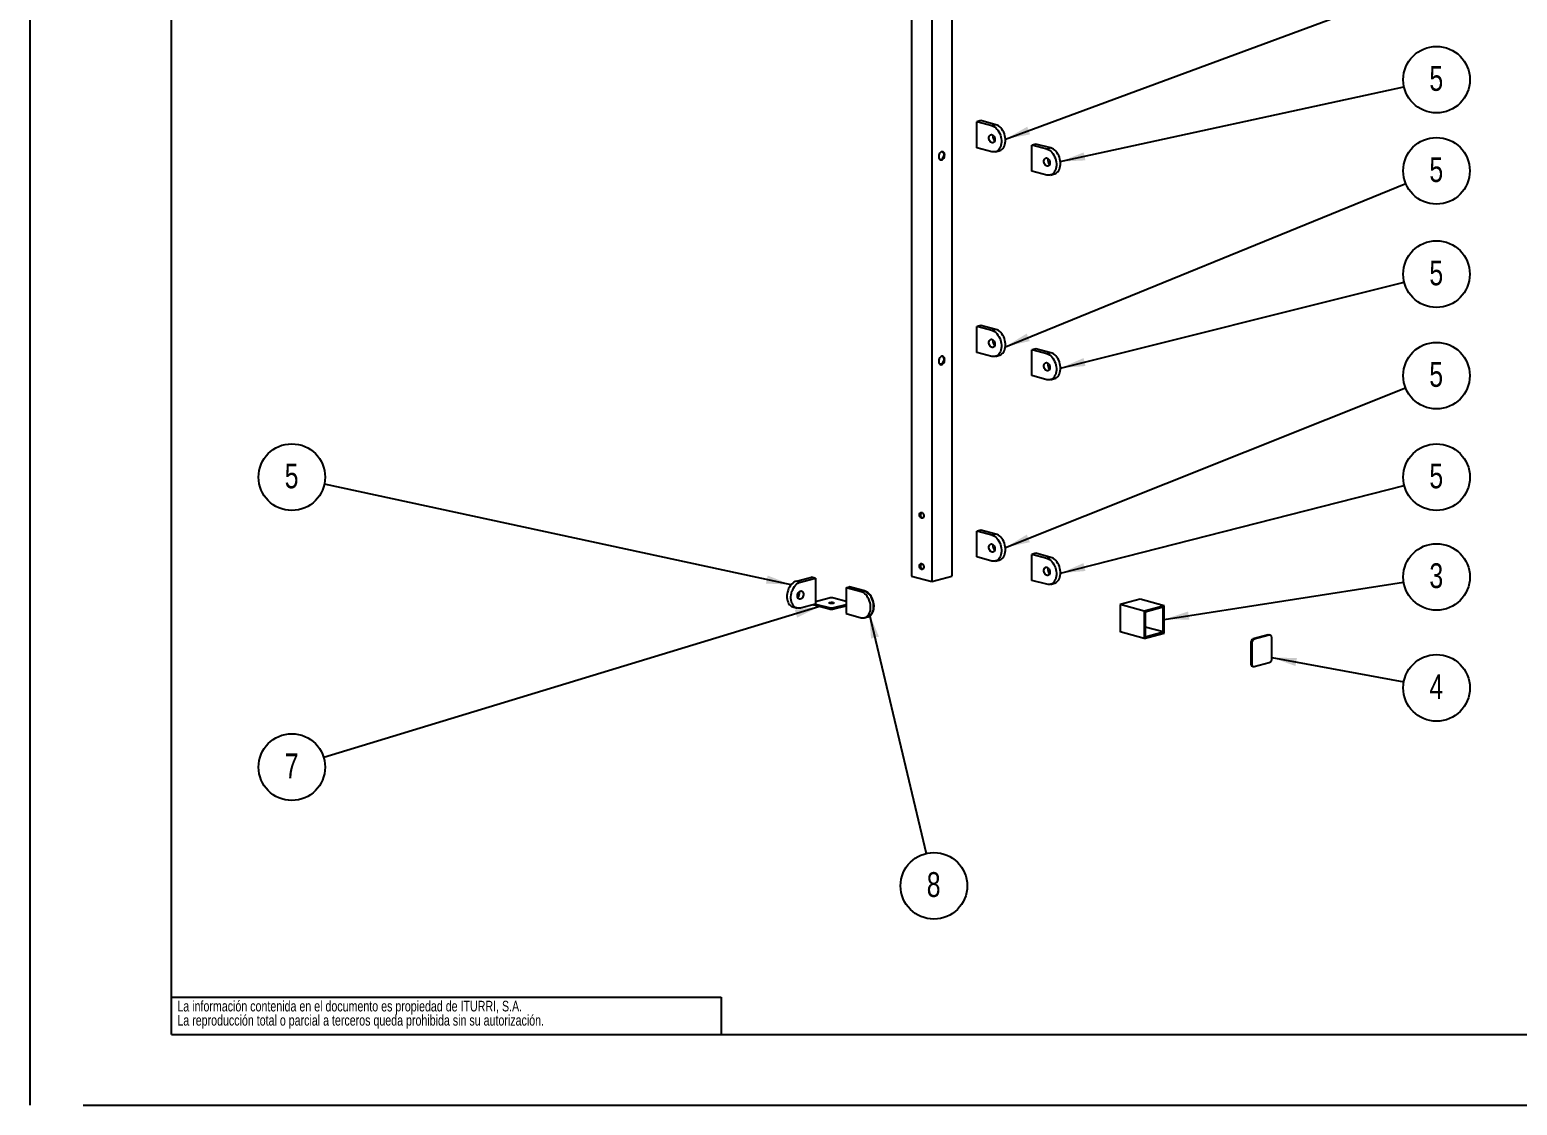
# Model space of a CAD drawing. Extents: x 0 to 4200, y 0 to 2970.
# Drawn here: x 0 to 2100, y 0 to 1519 of the extents above; entities that cross this region are included whole.
import ezdxf

# ---------------------------------------------------------------- set-up
doc = ezdxf.new("R2010")
doc.units = 0
doc.header["$LTSCALE"] = 10
doc.layers.get('0').update_dxf_attribs({"linetype": 'CONTINUOUS'})
doc.layers.add('FORMATO', color=7, linetype='CONTINUOUS')
doc.layers.add('SLD-0', color=179, linetype='CONTINUOUS')
doc.styles.add('SLDTEXTSTYLE0', font='TXT', dxfattribs={"width": 0.75})
doc.dimstyles.new('SLDDIMSTYLE0', dxfattribs={"dimtxt": 0.18, "dimasz": 35, "dimexe": 0, "dimexo": 0.0625, "dimgap": 0, "dimtad": 0, "dimtih": 1, "dimtoh": 1, "dimdec": 0, "dimrnd": 1e-09, "dimzin": 0, "dimtxsty": 'STANDARD', "dimsah": 1, "dimcen": 0.09, "dimazin": 3, "dimtfac": 35, "dimtdec": 0, "dimtofl": 0, "dimtmove": 0, "dimatfit": 3, "dimtolj": 1, "dimtzin": 0})

# ---------------------------------------------------------------- blocks, each defined once
blk = doc.blocks.new('SW_NOTE_0_4')
at = {"layer": 'SLD-0', "color": 0, "char_height": 15, "attachment_point": 1, "style": 'SLDTEXTSTYLE0'}
for s, insert in [('La información contenida en el documento es propiedad de ITURRI, S.A.', (0, 19.3)), ('La reproducción total o parcial a terceros queda prohibida sin su autorización.', (0, -0.7))]:
    blk.add_mtext(s, dxfattribs=dict(at, insert=insert))
blk = doc.blocks.new('SW_NOTE_0_7')
at = {"layer": 'FORMATO', "color": 0}
blk.add_circle((46.5, 7.2), 47, dxfattribs=at)
at = {"layer": 'FORMATO', "color": 0, "insert": (46.1, 26.5), "char_height": 35, "attachment_point": 2, "style": 'SLDTEXTSTYLE0'}
blk.add_mtext('3', dxfattribs=at)
blk = doc.blocks.new('SW_NOTE_0_8')
at = {"layer": 'FORMATO', "color": 0}
blk.add_circle((46.3, -8.5), 47, dxfattribs=at)
at = {"layer": 'FORMATO', "color": 0, "insert": (45.9, 10.7), "char_height": 35, "attachment_point": 2, "style": 'SLDTEXTSTYLE0'}
blk.add_mtext('4', dxfattribs=at)
blk = doc.blocks.new('SW_NOTE_0_12')
at = {"layer": 'FORMATO', "color": 0}
blk.add_circle((46, 10), 47, dxfattribs=at)
at = {"layer": 'FORMATO', "color": 0, "insert": (45.6, 29.2), "char_height": 35, "attachment_point": 2, "style": 'SLDTEXTSTYLE0'}
blk.add_mtext('5', dxfattribs=at)
blk = doc.blocks.new('SW_NOTE_0_16')
at = {"layer": 'FORMATO', "color": 0}
blk.add_circle((45.6, 11.6), 47, dxfattribs=at)
at = {"layer": 'FORMATO', "color": 0, "insert": (45.2, 30.9), "char_height": 35, "attachment_point": 2, "style": 'SLDTEXTSTYLE0'}
blk.add_mtext('5', dxfattribs=at)
blk = doc.blocks.new('SW_NOTE_0_17')
at = {"layer": 'FORMATO', "color": 0}
blk.add_circle((43.7, 17.4), 47, dxfattribs=at)
at = {"layer": 'FORMATO', "color": 0, "insert": (43.3, 36.6), "char_height": 35, "attachment_point": 2, "style": 'SLDTEXTSTYLE0'}
blk.add_mtext('5', dxfattribs=at)
blk = doc.blocks.new('SW_NOTE_0_19')
at = {"layer": 'FORMATO', "color": 0}
blk.add_circle((45.6, 11.4), 47, dxfattribs=at)
at = {"layer": 'FORMATO', "color": 0, "insert": (45.3, 30.6), "char_height": 35, "attachment_point": 2, "style": 'SLDTEXTSTYLE0'}
blk.add_mtext('5', dxfattribs=at)
blk = doc.blocks.new('SW_NOTE_0_20')
at = {"layer": 'FORMATO', "color": 0}
blk.add_circle((43.5, 17.8), 47, dxfattribs=at)
at = {"layer": 'FORMATO', "color": 0, "insert": (43.2, 37), "char_height": 35, "attachment_point": 2, "style": 'SLDTEXTSTYLE0'}
blk.add_mtext('5', dxfattribs=at)
blk = doc.blocks.new('SW_NOTE_0_29')
at = {"layer": 'FORMATO', "color": 0}
blk.add_circle((-45, -13.7), 47, dxfattribs=at)
at = {"layer": 'FORMATO', "color": 0, "insert": (-45.3, 5.5), "char_height": 35, "attachment_point": 2, "style": 'SLDTEXTSTYLE0'}
blk.add_mtext('7', dxfattribs=at)
blk = doc.blocks.new('SW_NOTE_0_30')
at = {"layer": 'FORMATO', "color": 0}
blk.add_circle((-46, 9.9), 47, dxfattribs=at)
at = {"layer": 'FORMATO', "color": 0, "insert": (-46.3, 29.1), "char_height": 35, "attachment_point": 2, "style": 'SLDTEXTSTYLE0'}
blk.add_mtext('5', dxfattribs=at)
blk = doc.blocks.new('SW_NOTE_0_31')
at = {"layer": 'FORMATO', "color": 0}
blk.add_circle((10.9, -45.8), 47, dxfattribs=at)
at = {"layer": 'FORMATO', "color": 0, "insert": (10.5, -26.5), "char_height": 35, "attachment_point": 2, "style": 'SLDTEXTSTYLE0'}
blk.add_mtext('8', dxfattribs=at)

msp = doc.modelspace()

# ---------------------------------------------------------------- linework, layer by layer
at = {"color": 7, "linetype": 'CONTINUOUS'}
for p, q in [((0, 2970), (0, 0)), ((200, 100), (200, 2870)), ((1245, 2558.6), (1245, 747.3)), ((1273.3, 2551), (1273.3, 739.7)), ((1301.6, 2558.6), (1301.6, 747.3)), ((1342.8, 1390.5), (1337.1, 1388.9)), ((1337.1, 1352.3), (1337.1, 1388.9)), ((1358.4, 1383.3), (1337.1, 1388.9)), ((1364, 1384.8), (1342.8, 1390.5)), ((1364, 1384.8), (1358.4, 1383.3)), ((1358.4, 1346.6), (1337.1, 1352.3)), ((1363.3, 1346.6), (1368.9, 1348.1)), ((1420.4, 1357.5), (1414.8, 1356)), ((1414.8, 1319.4), (1414.8, 1356)), ((1436, 1350.3), (1414.8, 1356)), ((1441.6, 1351.9), (1420.4, 1357.5)), ((1441.6, 1351.9), (1436, 1350.3)), ((1436, 1313.7), (1414.8, 1319.4)), ((1440.9, 1313.7), (1446.5, 1315.2)), ((1342.8, 1101.4), (1337.1, 1099.9)), ((1337.1, 1063.3), (1337.1, 1099.9)), ((1358.4, 1094.2), (1337.1, 1099.9)), ((1364, 1095.7), (1342.8, 1101.4)), ((1364, 1095.7), (1358.4, 1094.2)), ((1358.4, 1057.6), (1337.1, 1063.3)), ((1363.3, 1057.6), (1368.9, 1059.1)), ((1420.4, 1068.5), (1414.8, 1067)), ((1414.8, 1030.4), (1414.8, 1067)), ((1436, 1061.3), (1414.8, 1067)), ((1441.6, 1062.8), (1420.4, 1068.5)), ((1441.6, 1062.8), (1436, 1061.3)), ((1436, 1024.7), (1414.8, 1030.4)), ((1440.9, 1024.6), (1446.5, 1026.2)), ((1342.8, 812.4), (1337.1, 810.9)), ((1337.1, 774.3), (1337.1, 810.9)), ((1358.4, 805.2), (1337.1, 810.9)), ((1364, 806.7), (1342.8, 812.4)), ((1364, 806.7), (1358.4, 805.2)), ((1420.4, 779.5), (1414.8, 778)), ((1414.8, 741.3), (1414.8, 778)), ((1436, 772.3), (1414.8, 778)), ((1441.6, 773.8), (1420.4, 779.5)), ((1358.4, 768.6), (1337.1, 774.3)), ((1363.3, 768.5), (1368.9, 770)), ((1441.6, 773.8), (1436, 772.3)), ((1082.4, 740.3), (1103.6, 746)), ((1088.1, 738.8), (1082.4, 740.3)), ((1088.1, 738.8), (1109.3, 744.5)), ((1109.3, 744.5), (1103.6, 746)), ((1109.3, 744.5), (1109.3, 707.9)), ((1245, 747.3), (1273.3, 739.7)), ((1273.3, 739.7), (1301.6, 747.3)), ((1436, 735.7), (1414.8, 741.3)), ((1440.9, 735.6), (1446.5, 737.1)), ((1128.4, 716), (1109.3, 710.9)), ((1152.4, 711.5), (1135.4, 716)), ((1152.4, 730.9), (1156.7, 732)), ((1152.4, 730.9), (1152.4, 694.3)), ((1173.6, 725.2), (1152.4, 730.9)), ((1177.9, 726.3), (1156.7, 732)), ((1178.4, 726.3), (1157.2, 732)), ((1173.6, 725.2), (1177.9, 726.3)), ((1567.7, 714.6), (1539.4, 707)), ((1601.6, 705.5), (1567.7, 714.6)), ((1077.5, 703.7), (1083.2, 702.2)), ((1109.3, 707.9), (1088.1, 702.2)), ((1107.2, 706.5), (1128.4, 700.9)), ((1109.3, 707.9), (1128.4, 702.8)), ((1128.4, 700.9), (1128.4, 702.8)), ((1135.4, 702.8), (1152.4, 707.3)), ((1135.4, 700.9), (1152.4, 705.4)), ((1135.4, 702.8), (1135.4, 700.9)), ((1152.4, 694.3), (1173.6, 688.6)), ((1573.3, 697.9), (1539.4, 707)), ((1539.4, 707), (1539.4, 668.5)), ((1601.6, 705.5), (1573.3, 697.9)), ((1573.3, 697.9), (1573.3, 659.4)), ((1600.2, 703.2), (1574.7, 696.3)), ((1574.7, 696.3), (1574.7, 661.7)), ((1600.2, 668.5), (1600.2, 703.2)), ((1601.6, 666.9), (1601.6, 705.5)), ((1178.5, 688.5), (1182.8, 689.7)), ((1600.2, 668.5), (1574.7, 675.3)), ((1573.3, 659.4), (1539.4, 668.5)), ((1573.3, 659.4), (1601.6, 666.9)), ((1574.7, 661.7), (1600.2, 668.5)), ((1725.2, 652.4), (1723.8, 652.8)), ((1723.8, 652.8), (1723.8, 623.9)), ((1725.2, 652.4), (1725.2, 623.5)), ((1748.5, 664.2), (1727.3, 658.5)), ((1727.3, 658.5), (1728.7, 658.2)), ((1749.9, 663.8), (1728.7, 658.2)), ((1749.9, 663.8), (1748.5, 664.2)), ((1751.2, 663.9), (1749.8, 664.2)), ((1753.5, 631.1), (1753.5, 660)), ((1723.8, 623.9), (1725.2, 623.5)), ((1726, 620), (1727.4, 619.6)), ((1728.7, 619.6), (1749.9, 625.3)), ((200, 100), (4100, 100)), ((75.3, 0), (4200, 0))]:
    msp.add_line(p, q, dxfattribs=at)
at = {"color": 8, "linetype": 'CONTINUOUS'}
msp.add_line((1107.2, 707.3), (1107.2, 706.5), dxfattribs=at)
at = {"color": 7, "linetype": 'CONTINUOUS', "flags": 128}
for points in [[(1362.6, 1363.8), (1362.5, 1362.4), (1362.1, 1361.2), (1361.4, 1360.2), (1360.6, 1359.5), (1359.7, 1359.1), (1358.6, 1359.1), (1357.6, 1359.5), (1356.5, 1360.2), (1355.7, 1361.2), (1354.9, 1362.5), (1354.4, 1363.9), (1354.1, 1365.4), (1354.1, 1366.8), (1354.4, 1368.1), (1354.9, 1369.3), (1355.7, 1370.1), (1356.5, 1370.7), (1357.6, 1370.8), (1358.6, 1370.6), (1359.7, 1370.1), (1360.6, 1369.2), (1361.4, 1368.1), (1362.1, 1366.7), (1362.5, 1365.3), (1362.6, 1363.8)], [(1358.4, 1383.3), (1360.2, 1382.6), (1362, 1381.6), (1363.7, 1380.3), (1365.3, 1378.7), (1366.8, 1376.9), (1368.2, 1374.8), (1369.3, 1372.6), (1370.3, 1370.2), (1371, 1367.7), (1371.5, 1365.1), (1371.8, 1362.6), (1371.8, 1360.1), (1371.5, 1357.7), (1371, 1355.4), (1370.3, 1353.3), (1369.3, 1351.5), (1368.2, 1349.8), (1366.8, 1348.5), (1365.3, 1347.4), (1363.7, 1346.7), (1362, 1346.4), (1360.2, 1346.3), (1358.4, 1346.6)], [(1368.9, 1348.1), (1369.4, 1348.2), (1371, 1349), (1372.5, 1350), (1373.8, 1351.3), (1375, 1353), (1375.9, 1354.8), (1376.7, 1356.9), (1377.2, 1359.2), (1377.4, 1361.6), (1377.4, 1364.1), (1377.2, 1366.7), (1376.7, 1369.2), (1375.9, 1371.7), (1375, 1374.1), (1373.8, 1376.3), (1372.5, 1378.4), (1371, 1380.2), (1369.4, 1381.8), (1367.6, 1383.1), (1365.8, 1384.1), (1364, 1384.8)], [(1291.7, 1342), (1291.6, 1343.4), (1291.2, 1344.6), (1290.6, 1345.6), (1289.7, 1346.3), (1288.8, 1346.7), (1287.7, 1346.7), (1286.7, 1346.3), (1285.7, 1345.6), (1284.8, 1344.6), (1284, 1343.3), (1283.5, 1341.9), (1283.3, 1340.5), (1283.3, 1339), (1283.5, 1337.7), (1284, 1336.5), (1284.8, 1335.7), (1285.7, 1335.1), (1286.7, 1335), (1287.7, 1335.2), (1288.8, 1335.7), (1289.7, 1336.6), (1290.6, 1337.7), (1291.2, 1339.1), (1291.6, 1340.5), (1291.7, 1342)], [(1288.3, 1346.7), (1288.8, 1346.4), (1289.5, 1345.5), (1290, 1344.4), (1290.3, 1343.1), (1290.3, 1341.6), (1290, 1340.2), (1289.5, 1338.8), (1288.8, 1337.5), (1287.9, 1336.5), (1286.9, 1335.8), (1285.8, 1335.4), (1285.2, 1335.3)], [(1436, 1350.3), (1437.8, 1349.7), (1439.6, 1348.7), (1441.3, 1347.4), (1442.9, 1345.8), (1444.4, 1344), (1445.8, 1341.9), (1446.9, 1339.6), (1447.9, 1337.3), (1448.6, 1334.8), (1449.1, 1332.2), (1449.4, 1329.7), (1449.4, 1327.2), (1449.1, 1324.8), (1448.6, 1322.5), (1447.9, 1320.4), (1446.9, 1318.5), (1445.8, 1316.9), (1444.4, 1315.6), (1442.9, 1314.5), (1441.3, 1313.8), (1439.6, 1313.4), (1437.8, 1313.4), (1436, 1313.7)], [(1446.5, 1315.2), (1447, 1315.3), (1448.6, 1316), (1450.1, 1317.1), (1451.4, 1318.4), (1452.6, 1320), (1453.6, 1321.9), (1454.3, 1324), (1454.8, 1326.3), (1455, 1328.7), (1455, 1331.2), (1454.8, 1333.7), (1454.3, 1336.3), (1453.6, 1338.8), (1452.6, 1341.2), (1451.4, 1343.4), (1450.1, 1345.5), (1448.6, 1347.3), (1447, 1348.9), (1445.2, 1350.2), (1443.5, 1351.2), (1441.6, 1351.9)], [(1440.2, 1330.9), (1440.1, 1329.5), (1439.7, 1328.3), (1439.1, 1327.2), (1438.2, 1326.5), (1437.3, 1326.2), (1436.2, 1326.2), (1435.2, 1326.6), (1434.2, 1327.3), (1433.3, 1328.3), (1432.5, 1329.6), (1432, 1331), (1431.8, 1332.4), (1431.8, 1333.9), (1432, 1335.2), (1432.5, 1336.3), (1433.3, 1337.2), (1434.2, 1337.7), (1435.2, 1337.9), (1436.2, 1337.7), (1437.3, 1337.2), (1438.2, 1336.3), (1439.1, 1335.2), (1439.7, 1333.8), (1440.1, 1332.4), (1440.2, 1330.9)], [(1358.4, 1094.2), (1360.2, 1093.6), (1362, 1092.6), (1363.7, 1091.3), (1365.3, 1089.7), (1366.8, 1087.8), (1368.2, 1085.8), (1369.3, 1083.5), (1370.3, 1081.1), (1371, 1078.7), (1371.5, 1076.1), (1371.8, 1073.6), (1371.8, 1071.1), (1371.5, 1068.7), (1371, 1066.4), (1370.3, 1064.3), (1369.3, 1062.4), (1368.2, 1060.8), (1366.8, 1059.4), (1365.3, 1058.4), (1363.7, 1057.7), (1362, 1057.3), (1360.2, 1057.3), (1358.4, 1057.6)], [(1368.9, 1059.1), (1369.4, 1059.2), (1371, 1059.9), (1372.5, 1061), (1373.8, 1062.3), (1375, 1063.9), (1375.9, 1065.8), (1376.7, 1067.9), (1377.2, 1070.2), (1377.4, 1072.6), (1377.4, 1075.1), (1377.2, 1077.6), (1376.7, 1080.2), (1375.9, 1082.7), (1375, 1085), (1373.8, 1087.3), (1372.5, 1089.4), (1371, 1091.2), (1369.4, 1092.8), (1367.6, 1094.1), (1365.8, 1095.1), (1364, 1095.7)], [(1362.6, 1074.8), (1362.5, 1073.4), (1362.1, 1072.1), (1361.4, 1071.1), (1360.6, 1070.4), (1359.7, 1070.1), (1358.6, 1070.1), (1357.6, 1070.4), (1356.5, 1071.2), (1355.7, 1072.2), (1354.9, 1073.4), (1354.4, 1074.8), (1354.1, 1076.3), (1354.1, 1077.8), (1354.4, 1079.1), (1354.9, 1080.2), (1355.7, 1081.1), (1356.5, 1081.6), (1357.6, 1081.8), (1358.6, 1081.6), (1359.7, 1081.1), (1360.6, 1080.2), (1361.4, 1079), (1362.1, 1077.7), (1362.5, 1076.3), (1362.6, 1074.8)], [(1291.7, 1053), (1291.6, 1054.4), (1291.2, 1055.6), (1290.6, 1056.6), (1289.7, 1057.3), (1288.8, 1057.7), (1287.7, 1057.7), (1286.7, 1057.3), (1285.7, 1056.6), (1284.8, 1055.6), (1284, 1054.3), (1283.5, 1052.9), (1283.3, 1051.4), (1283.3, 1050), (1283.5, 1048.6), (1284, 1047.5), (1284.8, 1046.6), (1285.7, 1046.1), (1286.7, 1045.9), (1287.7, 1046.1), (1288.8, 1046.7), (1289.7, 1047.5), (1290.6, 1048.7), (1291.2, 1050), (1291.6, 1051.5), (1291.7, 1053)], [(1288.3, 1057.7), (1288.8, 1057.4), (1289.5, 1056.5), (1290, 1055.4), (1290.3, 1054.1), (1290.3, 1052.6), (1290, 1051.1), (1289.5, 1049.7), (1288.8, 1048.5), (1287.9, 1047.5), (1286.9, 1046.7), (1285.8, 1046.4), (1285.2, 1046.3)], [(1436, 1061.3), (1437.8, 1060.6), (1439.6, 1059.7), (1441.3, 1058.4), (1442.9, 1056.8), (1444.4, 1054.9), (1445.8, 1052.9), (1446.9, 1050.6), (1447.9, 1048.2), (1448.6, 1045.7), (1449.1, 1043.2), (1449.4, 1040.7), (1449.4, 1038.2), (1449.1, 1035.7), (1448.6, 1033.5), (1447.9, 1031.4), (1446.9, 1029.5), (1445.8, 1027.9), (1444.4, 1026.5), (1442.9, 1025.5), (1441.3, 1024.8), (1439.6, 1024.4), (1437.8, 1024.4), (1436, 1024.7)], [(1446.5, 1026.2), (1447, 1026.3), (1448.6, 1027), (1450.1, 1028), (1451.4, 1029.4), (1452.6, 1031), (1453.6, 1032.9), (1454.3, 1035), (1454.8, 1037.3), (1455, 1039.7), (1455, 1042.2), (1454.8, 1044.7), (1454.3, 1047.3), (1453.6, 1049.7), (1452.6, 1052.1), (1451.4, 1054.4), (1450.1, 1056.4), (1448.6, 1058.3), (1447, 1059.9), (1445.2, 1061.2), (1443.5, 1062.2), (1441.6, 1062.8)], [(1440.2, 1041.9), (1440.1, 1040.5), (1439.7, 1039.2), (1439.1, 1038.2), (1438.2, 1037.5), (1437.3, 1037.1), (1436.2, 1037.2), (1435.2, 1037.5), (1434.2, 1038.3), (1433.3, 1039.3), (1432.5, 1040.5), (1432, 1041.9), (1431.8, 1043.4), (1431.8, 1044.9), (1432, 1046.2), (1432.5, 1047.3), (1433.3, 1048.2), (1434.2, 1048.7), (1435.2, 1048.9), (1436.2, 1048.7), (1437.3, 1048.1), (1438.2, 1047.3), (1439.1, 1046.1), (1439.7, 1044.8), (1440.1, 1043.3), (1440.2, 1041.9)], [(1256.2, 833.9), (1256.3, 835.1), (1256.7, 836.1), (1257.3, 836.8), (1258.1, 837.2), (1259, 837.3), (1259.9, 836.9), (1260.7, 836.3), (1261.4, 835.3), (1261.9, 834.2), (1262.2, 832.9), (1262.2, 831.7), (1261.9, 830.6), (1261.4, 829.7), (1260.7, 829.2), (1259.9, 828.9), (1259, 829.1), (1258.1, 829.6), (1257.3, 830.4), (1256.7, 831.5), (1256.3, 832.7), (1256.2, 833.9)], [(1358.4, 805.2), (1360.2, 804.5), (1362, 803.5), (1363.7, 802.2), (1365.3, 800.7), (1366.8, 798.8), (1368.2, 796.7), (1369.3, 794.5), (1370.3, 792.1), (1371, 789.6), (1371.5, 787.1), (1371.8, 784.5), (1371.8, 782), (1371.5, 779.6), (1371, 777.4), (1370.3, 775.3), (1369.3, 773.4), (1368.2, 771.8), (1366.8, 770.4), (1365.3, 769.4), (1363.7, 768.7), (1362, 768.3), (1360.2, 768.3), (1358.4, 768.6)], [(1368.9, 770), (1369.4, 770.2), (1371, 770.9), (1372.5, 771.9), (1373.8, 773.3), (1375, 774.9), (1375.9, 776.8), (1376.7, 778.9), (1377.2, 781.1), (1377.4, 783.6), (1377.4, 786.1), (1377.2, 788.6), (1376.7, 791.1), (1375.9, 793.6), (1375, 796), (1373.8, 798.3), (1372.5, 800.3), (1371, 802.2), (1369.4, 803.8), (1367.6, 805.1), (1365.8, 806), (1364, 806.7)], [(1362.6, 785.7), (1362.5, 784.3), (1362.1, 783.1), (1361.4, 782.1), (1360.6, 781.4), (1359.7, 781), (1358.6, 781), (1357.6, 781.4), (1356.5, 782.1), (1355.7, 783.2), (1354.9, 784.4), (1354.4, 785.8), (1354.1, 787.3), (1354.1, 788.7), (1354.4, 790.1), (1354.9, 791.2), (1355.7, 792.1), (1356.5, 792.6), (1357.6, 792.8), (1358.6, 792.6), (1359.7, 792), (1360.6, 791.2), (1361.4, 790), (1362.1, 788.7), (1362.5, 787.2), (1362.6, 785.7)], [(1256.2, 761.7), (1256.3, 762.8), (1256.7, 763.8), (1257.3, 764.6), (1258.1, 765), (1259, 765), (1259.9, 764.7), (1260.7, 764), (1261.4, 763.1), (1261.9, 761.9), (1262.2, 760.7), (1262.2, 759.5), (1261.9, 758.4), (1261.4, 757.5), (1260.7, 756.9), (1259.9, 756.7), (1259, 756.8), (1258.1, 757.3), (1257.3, 758.2), (1256.7, 759.2), (1256.3, 760.4), (1256.2, 761.7)], [(1440.2, 752.8), (1440.1, 751.4), (1439.7, 750.2), (1439.1, 749.2), (1438.2, 748.5), (1437.3, 748.1), (1436.2, 748.1), (1435.2, 748.5), (1434.2, 749.2), (1433.3, 750.2), (1432.5, 751.5), (1432, 752.9), (1431.8, 754.4), (1431.8, 755.8), (1432, 757.1), (1432.5, 758.3), (1433.3, 759.1), (1434.2, 759.7), (1435.2, 759.9), (1436.2, 759.7), (1437.3, 759.1), (1438.2, 758.2), (1439.1, 757.1), (1439.7, 755.8), (1440.1, 754.3), (1440.2, 752.8)], [(1436, 772.3), (1437.8, 771.6), (1439.6, 770.6), (1441.3, 769.3), (1442.9, 767.7), (1444.4, 765.9), (1445.8, 763.8), (1446.9, 761.6), (1447.9, 759.2), (1448.6, 756.7), (1449.1, 754.2), (1449.4, 751.6), (1449.4, 749.1), (1449.1, 746.7), (1448.6, 744.4), (1447.9, 742.3), (1446.9, 740.5), (1445.8, 738.8), (1444.4, 737.5), (1442.9, 736.5), (1441.3, 735.7), (1439.6, 735.4), (1437.8, 735.3), (1436, 735.7)], [(1446.5, 737.1), (1447, 737.3), (1448.6, 738), (1450.1, 739), (1451.4, 740.4), (1452.6, 742), (1453.6, 743.9), (1454.3, 746), (1454.8, 748.2), (1455, 750.6), (1455, 753.1), (1454.8, 755.7), (1454.3, 758.2), (1453.6, 760.7), (1452.6, 763.1), (1451.4, 765.3), (1450.1, 767.4), (1448.6, 769.3), (1447, 770.8), (1445.2, 772.1), (1443.5, 773.1), (1441.6, 773.8)], [(1082.4, 740.3), (1080.6, 739.7), (1078.8, 738.7), (1077.1, 737.4), (1075.4, 735.8), (1073.9, 734), (1072.6, 731.9), (1071.4, 729.7), (1070.5, 727.3), (1069.8, 724.8), (1069.3, 722.2), (1069, 719.7), (1069, 717.2), (1069.3, 714.8), (1069.8, 712.5), (1070.5, 710.4), (1071.4, 708.5), (1072.6, 706.9), (1073.9, 705.6), (1075.4, 704.5), (1077.1, 703.8), (1077.5, 703.7)], [(1088.1, 702.2), (1086.2, 701.9), (1084.4, 701.9), (1082.7, 702.3), (1081.1, 703), (1079.6, 704.1), (1078.3, 705.4), (1077.1, 707), (1076.1, 708.9), (1075.4, 711), (1074.9, 713.3), (1074.7, 715.7), (1074.7, 718.2), (1074.9, 720.7), (1075.4, 723.3), (1076.1, 725.8), (1077.1, 728.1), (1078.3, 730.4), (1079.6, 732.5), (1081.1, 734.3), (1082.7, 735.9), (1084.4, 737.2), (1086.2, 738.2), (1088.1, 738.8)], [(1083.8, 719.4), (1084, 720.9), (1084.4, 722.3), (1085, 723.7), (1085.8, 724.8), (1086.8, 725.7), (1087.8, 726.2), (1088.9, 726.4), (1089.9, 726.2), (1090.8, 725.7), (1091.5, 724.8), (1092, 723.7), (1092.3, 722.4), (1092.3, 720.9), (1092, 719.5), (1091.5, 718), (1090.8, 716.8), (1089.9, 715.8), (1088.9, 715.1), (1087.8, 714.7), (1086.8, 714.7), (1085.8, 715), (1085, 715.7), (1084.4, 716.7), (1084, 718), (1083.8, 719.4)], [(1156.7, 732), (1156.9, 732.1), (1157.2, 732)], [(1173.6, 688.6), (1175.5, 688.3), (1177.3, 688.3), (1179, 688.7), (1180.6, 689.4), (1182.1, 690.4), (1183.4, 691.8), (1184.6, 693.4), (1185.6, 695.3), (1186.3, 697.4), (1186.8, 699.7), (1187, 702.1), (1187, 704.6), (1186.8, 707.1), (1186.3, 709.6), (1185.6, 712.1), (1184.6, 714.5), (1183.4, 716.8), (1182.1, 718.8), (1180.6, 720.7), (1179, 722.3), (1177.3, 723.6), (1175.5, 724.5), (1173.6, 725.2)], [(1182.6, 689.7), (1183.7, 690), (1185.3, 690.8), (1186.8, 691.8), (1188.1, 693.1), (1189.3, 694.7), (1190.2, 696.5), (1191, 698.5), (1191.5, 700.6), (1191.8, 702.9), (1191.9, 705.3), (1191.7, 707.7), (1191.3, 710.1), (1190.7, 712.5), (1189.9, 714.8), (1188.9, 717), (1187.7, 719), (1186.3, 720.9), (1184.8, 722.6), (1183.1, 724), (1181.4, 725.1), (1179.5, 726), (1178.4, 726.3)], [(1129.6, 708.8), (1128.9, 709), (1128.6, 709.3), (1128.7, 709.6), (1129.1, 709.9), (1129.8, 710.1), (1130.7, 710.2), (1131.8, 710.3), (1132.9, 710.3), (1133.8, 710.1), (1134.6, 709.9), (1135.1, 709.7), (1135.2, 709.4), (1135, 709.1), (1134.4, 708.8), (1133.6, 708.7), (1132.6, 708.6), (1131.5, 708.5), (1130.5, 708.6), (1129.6, 708.8)], [(1748.5, 664.2), (1749.2, 664.3), (1749.8, 664.2)], [(1753.5, 660), (1753.4, 660.9), (1753.2, 661.7), (1752.9, 662.5), (1752.4, 663.1), (1751.9, 663.6), (1751.3, 663.8), (1750.6, 663.9), (1749.9, 663.8)], [(1725.2, 623.5), (1725.2, 622.6), (1725.4, 621.7), (1725.8, 621), (1726.2, 620.4), (1726.8, 619.9), (1727.4, 619.6), (1728, 619.5), (1728.7, 619.6)]]:
    msp.add_lwpolyline(points, dxfattribs=at)
at = {"color": 8, "linetype": 'CONTINUOUS', "flags": 128}
for points in [[(1178.4, 726.3), (1178.1, 726.4), (1177.9, 726.3)], [(1182.8, 689.7), (1183.2, 689.8), (1184.9, 690.5), (1186.4, 691.6), (1187.7, 692.9), (1188.8, 694.5), (1189.8, 696.4), (1190.5, 698.5), (1191, 700.8), (1191.3, 703.2), (1191.3, 705.7), (1191, 708.2), (1190.5, 710.8), (1189.8, 713.3), (1188.8, 715.7), (1187.7, 717.9), (1186.4, 720), (1184.9, 721.8), (1183.2, 723.4), (1181.5, 724.7), (1179.7, 725.7), (1177.9, 726.3)]]:
    msp.add_lwpolyline(points, dxfattribs=at)
at = {"color": 7, "linetype": 'CONTINUOUS'}
for centre, radius, start, end in [((1367.7, 1367.5), 7.97, 163.319, 226.677), ((1445.3, 1334.5), 7.97, 163.3189, 226.6771), ((1367.7, 1078.4), 7.97, 163.3193, 226.6766), ((1445.3, 1045.5), 7.97, 163.3192, 226.6767), ((1261.1, 834.6), 3.47, 129.8277, 185.147), ((1262.3, 833.8), 4.7, 174.4685, 253.7264), ((1367.7, 789.4), 7.97, 163.3193, 226.6766), ((1261.1, 762.4), 3.47, 129.8278, 185.1469), ((1262.3, 761.6), 4.7, 174.4685, 253.7265), ((1445.3, 756.5), 7.97, 163.3192, 226.6767), ((1078.7, 723), 7.97, 313.3234, 16.6807), ((1131.9, 700.8), 15.7, 76.9836, 103.0164), ((1107.8, 709.8), 3.32, 236.4691, 258.1856), ((1131.9, 718.1), 15.7, 256.9836, 283.0164), ((1131.9, 716.2), 15.7, 256.9836, 283.0164), ((1729.7, 653.1), 5.91, 113.5917, 183.3637), ((1731.1, 652.7), 5.91, 113.5917, 183.3637), ((1747.6, 630.7), 5.91, 293.5919, 3.3635), ((1727.5, 623.4), 3.75, 173.2707, 246.7306)]:
    msp.add_arc(centre, radius, start, end, dxfattribs=at)
at = {"layer": 'SLD-0'}
for p, q in [((200, 152.5), (976.3, 152.5)), ((976.3, 152.5), (976.3, 100))]:
    msp.add_line(p, q, dxfattribs=at)

# ---------------------------------------------------------------- block references
at = {"layer": 'FORMATO', "color": 7}
for name, p in [('SW_NOTE_0_12', (1940.1, 1438.4)), ('SW_NOTE_0_20', (1942.5, 1301.9)), ('SW_NOTE_0_19', (1940.4, 1162.4)), ('SW_NOTE_0_17', (1942.3, 1013)), ('SW_NOTE_0_30', (416, 877.2)), ('SW_NOTE_0_16', (1940.5, 875.4)), ('SW_NOTE_0_7', (1939.6, 738.9)), ('SW_NOTE_0_8', (1939.8, 597.9)), ('SW_NOTE_0_29', (415, 491.3)), ('SW_NOTE_0_31', (1265.6, 355.7))]:
    msp.add_blockref(name, p, dxfattribs=at)
at = {"layer": 'SLD-0'}
msp.add_blockref('SW_NOTE_0_4', (208.4, 128.2), dxfattribs=at)

# ---------------------------------------------------------------- leaders
at = {"layer": 'FORMATO', "color": 7}
for points in [[(1377.4, 1364.4), (1941.9, 1573.1)], [(1454.9, 1332.6), (1940.1, 1438.4)], [(1377.3, 1071.3), (1942.5, 1301.9)], [(1455.1, 1041.1), (1940.4, 1162.4)], [(1377.3, 787.6), (1942.3, 1013)], [(1074.8, 735.1), (416, 877.2)], [(1455.1, 751.4), (1940.5, 875.4)], [(1601.6, 686.2), (1939.6, 738.9)], [(1115.2, 704.4), (415, 491.3)], [(1185.2, 694.5), (1265.6, 355.7)], [(1753.5, 632.3), (1939.8, 597.9)]]:
    msp.add_leader(points, dimstyle='SLDDIMSTYLE0', dxfattribs=at)

doc.saveas('drawing.dxf')
